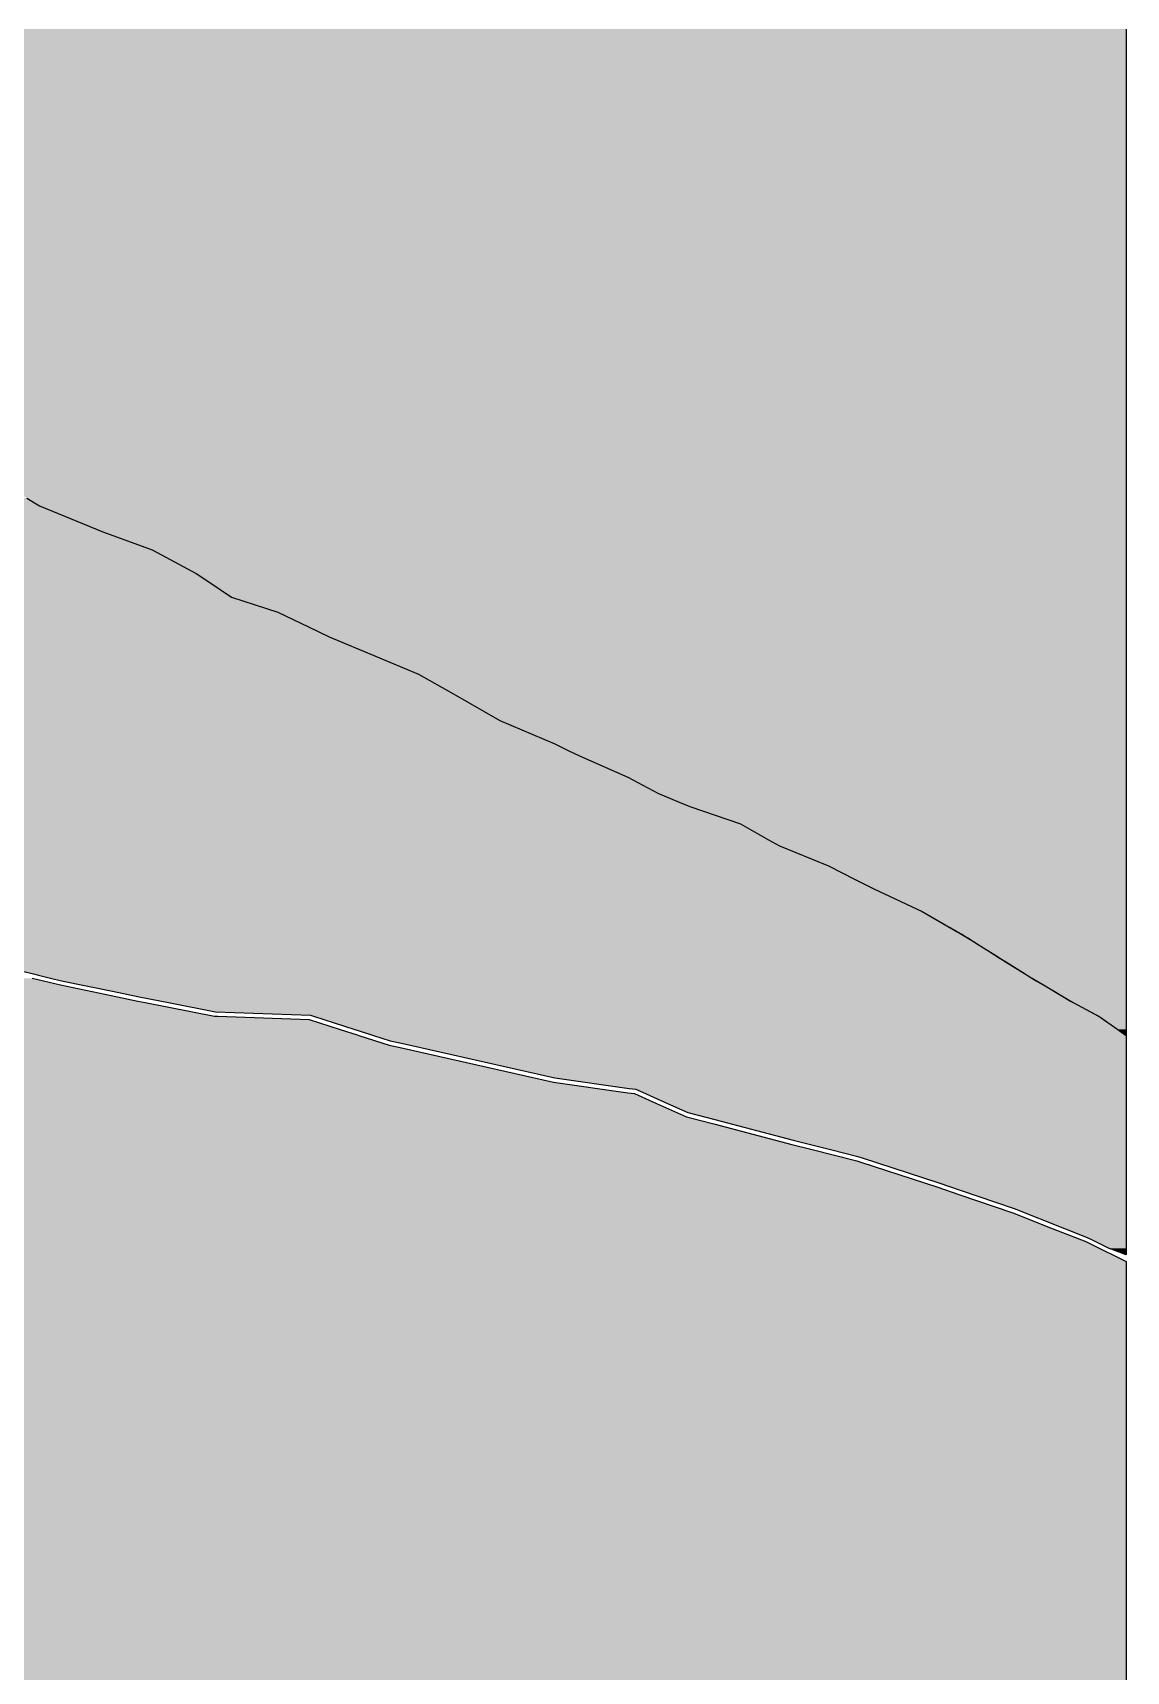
# Model space of a CAD drawing. Extents: x 0 to 428, y 0 to 297.
# Drawn here: x 306.107 to 308.232, y 24.816 to 28.002 of the extents above; entities that cross this region are included whole.
import ezdxf

# ---------------------------------------------------------------- set-up
doc = ezdxf.new("R2010")
doc.units = 0
doc.linetypes.add('CONTIN', pattern=[0])
doc.layers.get('0').update_dxf_attribs({"linetype": 'CONTIN'})
doc.layers.add('2', color=7, linetype='CONTIN')

# ---------------------------------------------------------------- blocks, each defined once
blk = doc.blocks.new('LOGO')
at = {"color": 156, "linetype": 'CONTINUOUS'}
for p, q in [((-111.768, 28.009), (-111.768, 27.9946)), ((-111.768, 27.9946), (-111.768, 27.9613)), ((-111.768, 27.9613), (-111.768, 27.9527)), ((-111.768, 27.9527), (-111.768, 27.9446)), ((-111.768, 27.9446), (-111.768, 27.9298)), ((-111.768, 27.9298), (-111.768, 27.9133)), ((-111.768, 27.9133), (-111.768, 27.88)), ((-111.768, 27.88), (-111.768, 27.8508)), ((-111.768, 27.8508), (-111.768, 27.8485)), ((-111.768, 27.8485), (-111.768, 27.8299)), ((-111.768, 27.8299), (-111.768, 27.7928)), ((-111.768, 27.7928), (-111.768, 27.7522)), ((-111.768, 27.7522), (-111.768, 27.7126)), ((-111.768, 27.7126), (-111.768, 27.6879)), ((-111.768, 27.6879), (-111.768, 27.6709)), ((-111.768, 27.6709), (-111.768, 27.6212)), ((-111.768, 27.6212), (-111.768, 27.6083)), ((-111.768, 27.6083), (-111.768, 27.5854)), ((-111.768, 27.5854), (-111.768, 27.5583)), ((-111.768, 27.5583), (-111.768, 27.5545)), ((-111.768, 27.5545), (-111.768, 27.5166)), ((-111.768, 27.5166), (-111.768, 27.4978)), ((-111.768, 27.4978), (-111.768, 27.4728)), ((-111.768, 27.4728), (-111.768, 27.4436)), ((-111.768, 27.4436), (-111.768, 27.4061)), ((-111.768, 27.4061), (-111.768, 27.3909)), ((-111.768, 27.3909), (-111.768, 27.3711)), ((-111.768, 27.3711), (-111.768, 27.3325)), ((-111.768, 27.3325), (-111.768, 27.3206)), ((-111.768, 27.3206), (-111.768, 27.2986)), ((-111.768, 27.2986), (-111.768, 27.2491)), ((-111.768, 27.2491), (-111.768, 27.2444)), ((-111.768, 27.2444), (-111.768, 27.2006)), ((-111.768, 27.2006), (-111.768, 27.1636)), ((-111.768, 27.1636), (-111.768, 27.1485)), ((-111.768, 27.1485), (-111.768, 27.0969)), ((-113.905, 27.0969), (-113.8804, 27.0818)), ((-113.8804, 27.0818), (-113.7573, 27.0317)), ((-111.768, 27.0969), (-111.768, 27.0818)), ((-111.768, 27.0818), (-111.768, 27.0317)), ((-113.7573, 27.0317), (-113.6613, 26.9963)), ((-111.768, 27.0317), (-111.768, 26.9963)), ((-113.6613, 26.9963), (-113.6429, 26.9864)), ((-113.6429, 26.9864), (-113.5758, 26.9504)), ((-111.768, 26.9963), (-111.768, 26.9864)), ((-111.768, 26.9864), (-111.768, 26.9504)), ((-113.5758, 26.9504), (-113.5515, 26.9343)), ((-113.5515, 26.9343), (-113.5069, 26.9045)), ((-111.768, 26.9504), (-111.768, 26.9343)), ((-111.768, 26.9343), (-111.768, 26.9045)), ((-113.5069, 26.9045), (-113.4172, 26.8753)), ((-111.768, 26.9045), (-111.768, 26.8753)), ((-113.4172, 26.8753), (-113.3574, 26.8467)), ((-111.768, 26.8753), (-111.768, 26.8467)), ((-113.3574, 26.8467), (-113.317, 26.8274)), ((-113.317, 26.8274), (-113.2273, 26.7899)), ((-111.768, 26.8467), (-111.768, 26.8274)), ((-111.768, 26.8274), (-111.768, 26.7899)), ((-113.2273, 26.7899), (-113.1439, 26.7544)), ((-111.768, 26.7899), (-111.768, 26.7544)), ((-113.1439, 26.7544), (-113.0771, 26.7169)), ((-111.768, 26.7544), (-111.768, 26.7169)), ((-113.0771, 26.7169), (-112.9853, 26.6648)), ((-111.768, 26.7169), (-111.768, 26.6648)), ((-112.9853, 26.6648), (-112.8789, 26.6189)), ((-111.768, 26.6648), (-111.768, 26.6189)), ((-112.8789, 26.6189), (-112.8514, 26.6058)), ((-112.8514, 26.6058), (-112.8309, 26.5959)), ((-111.768, 26.6189), (-111.768, 26.6058)), ((-111.768, 26.6058), (-111.768, 26.5959)), ((-112.8309, 26.5959), (-112.737, 26.5542)), ((-111.768, 26.5959), (-111.768, 26.5542)), ((-112.737, 26.5542), (-112.6786, 26.523)), ((-111.768, 26.5542), (-111.768, 26.523)), ((-112.6786, 26.523), (-112.6369, 26.5057)), ((-111.768, 26.523), (-111.768, 26.5057)), ((-112.6369, 26.5057), (-112.6164, 26.4972)), ((-112.6164, 26.4972), (-112.5176, 26.4635)), ((-111.768, 26.5057), (-111.768, 26.4972)), ((-111.768, 26.4972), (-111.768, 26.4635)), ((-112.5176, 26.4635), (-112.4635, 26.4327)), ((-111.768, 26.4635), (-111.768, 26.4327)), ((-112.4635, 26.4327), (-112.4421, 26.4205)), ((-112.4421, 26.4205), (-112.3468, 26.3822)), ((-111.768, 26.4327), (-111.768, 26.4205)), ((-111.768, 26.4205), (-111.768, 26.3822)), ((-112.3468, 26.3822), (-112.2948, 26.3556)), ((-111.768, 26.3822), (-111.768, 26.3556)), ((-112.2948, 26.3556), (-112.2585, 26.3369)), ((-111.768, 26.3556), (-111.768, 26.3369)), ((-112.2585, 26.3369), (-112.1644, 26.2928)), ((-111.768, 26.3369), (-111.768, 26.2928)), ((-112.1644, 26.2928), (-112.1041, 26.2582)), ((-111.768, 26.2928), (-111.768, 26.2582)), ((-112.1041, 26.2582), (-112.1034, 26.2578)), ((-112.1034, 26.2578), (-112.1031, 26.2576)), ((-112.1031, 26.2576), (-112.0995, 26.2555)), ((-112.0995, 26.2555), (-112.0963, 26.2537)), ((-112.0963, 26.2537), (-112.0956, 26.2533)), ((-112.0956, 26.2533), (-112.0877, 26.2488)), ((-111.768, 26.2582), (-111.768, 26.2578)), ((-111.768, 26.2578), (-111.768, 26.2576)), ((-111.768, 26.2576), (-111.768, 26.2555)), ((-111.768, 26.2555), (-111.768, 26.2537)), ((-111.768, 26.2537), (-111.768, 26.2533)), ((-111.768, 26.2533), (-111.768, 26.2488)), ((-112.0877, 26.2488), (-112.0845, 26.2469)), ((-112.0845, 26.2469), (-112.0795, 26.244)), ((-112.0795, 26.244), (-112.0627, 26.2334)), ((-112.0627, 26.2334), (-112.0405, 26.2195)), ((-111.768, 26.2488), (-111.768, 26.2469)), ((-111.768, 26.2469), (-111.768, 26.244)), ((-111.768, 26.244), (-111.768, 26.2334)), ((-111.768, 26.2334), (-111.768, 26.2195)), ((-112.0405, 26.2195), (-112.0233, 26.2087)), ((-112.0233, 26.2087), (-112.0126, 26.202)), ((-112.0126, 26.202), (-112.0012, 26.1948)), ((-112.0012, 26.1948), (-111.9875, 26.1862)), ((-111.768, 26.2195), (-111.768, 26.2087)), ((-111.768, 26.2087), (-111.768, 26.202)), ((-111.768, 26.202), (-111.768, 26.1948)), ((-111.768, 26.1948), (-111.768, 26.1862)), ((-113.8946, 26.1633), (-113.8398, 26.1502)), ((-111.9875, 26.1862), (-111.9608, 26.1694)), ((-111.9608, 26.1694), (-111.9513, 26.1637)), ((-111.9513, 26.1637), (-111.9506, 26.1633)), ((-111.9506, 26.1633), (-111.9287, 26.1502)), ((-111.768, 26.1862), (-111.768, 26.1694)), ((-111.768, 26.1694), (-111.768, 26.1637)), ((-111.768, 26.1637), (-111.768, 26.1633)), ((-111.768, 26.1633), (-111.768, 26.1502)), ((-113.8398, 26.1502), (-113.7409, 26.1296)), ((-113.7409, 26.1296), (-113.689, 26.1188)), ((-111.9287, 26.1502), (-111.8941, 26.1296)), ((-111.8941, 26.1296), (-111.876, 26.1188)), ((-111.768, 26.1502), (-111.768, 26.1296)), ((-111.768, 26.1296), (-111.768, 26.1188)), ((-113.689, 26.1188), (-113.6749, 26.116)), ((-113.6749, 26.116), (-113.5405, 26.0895)), ((-111.876, 26.1188), (-111.8713, 26.116)), ((-111.8713, 26.116), (-111.8218, 26.0895)), ((-111.768, 26.1188), (-111.768, 26.116)), ((-111.768, 26.116), (-111.768, 26.0895)), ((-113.5405, 26.0895), (-113.5334, 26.0893)), ((-113.5334, 26.0893), (-113.356, 26.0828)), ((-113.356, 26.0828), (-113.296, 26.0637)), ((-113.296, 26.0637), (-113.263, 26.0531)), ((-111.8218, 26.0895), (-111.8213, 26.0893)), ((-111.8213, 26.0893), (-111.812, 26.0828)), ((-111.812, 26.0828), (-111.7845, 26.0637)), ((-111.7845, 26.0637), (-111.7694, 26.0531)), ((-111.768, 26.0895), (-111.768, 26.0893)), ((-111.768, 26.0893), (-111.768, 26.0828)), ((-111.768, 26.0828), (-111.768, 26.0637)), ((-111.768, 26.0637), (-111.768, 26.0531)), ((-113.263, 26.0531), (-113.2599, 26.0522)), ((-113.2599, 26.0522), (-113.2008, 26.0333)), ((-113.2008, 26.0333), (-113.179, 26.0284)), ((-111.768, 26.0522), (-111.7694, 26.0531)), ((-111.768, 26.0531), (-111.768, 26.0522)), ((-113.179, 26.0284), (-112.8813, 25.9614)), ((-112.8813, 25.9614), (-112.7367, 25.9407)), ((-112.7367, 25.9407), (-112.7238, 25.9389)), ((-112.7238, 25.9389), (-112.6808, 25.9198)), ((-112.6808, 25.9198), (-112.6226, 25.8939)), ((-112.6226, 25.8939), (-112.5698, 25.88)), ((-112.5698, 25.88), (-112.4178, 25.84)), ((-112.4178, 25.84), (-112.3785, 25.8301)), ((-112.3785, 25.8301), (-112.2918, 25.8085)), ((-112.2918, 25.8085), (-112.2837, 25.8058)), ((-112.2837, 25.8058), (-112.1343, 25.7568)), ((-112.1343, 25.7568), (-112.0932, 25.7429)), ((-112.0932, 25.7429), (-111.9881, 25.7073)), ((-111.9881, 25.7073), (-111.9116, 25.677)), ((-111.9116, 25.677), (-111.8463, 25.6511)), ((-111.8463, 25.6511), (-111.8364, 25.6462)), ((-111.8364, 25.6462), (-111.768, 25.6123)), ((-111.768, 25.6123), (-111.768, 25.6103)), ((-111.768, 25.6103), (-111.768, 25.5518)), ((-111.768, 25.5518), (-111.768, 25.5236)), ((-111.768, 25.5236), (-111.768, 25.4663)), ((-111.768, 25.4663), (-111.768, 25.4336)), ((-111.768, 25.4336), (-111.768, 25.3764)), ((-111.768, 25.3764), (-111.768, 25.3502)), ((-111.768, 25.3502), (-111.768, 25.3112)), ((-111.768, 25.3112), (-111.768, 25.2802)), ((-111.768, 25.2802), (-111.768, 25.264)), ((-111.768, 25.264), (-111.768, 25.2102)), ((-111.768, 25.2102), (-111.768, 25.1545)), ((-111.768, 25.1545), (-111.768, 25.1035)), ((-111.768, 25.1035), (-111.768, 25.0668)), ((-111.768, 25.0668), (-111.768, 24.9802)), ((-111.768, 24.9802), (-111.768, 24.9521)), ((-111.768, 24.9521), (-111.768, 24.8902)), ((-111.768, 24.8902), (-111.768, 24.8689)), ((-111.768, 24.8689), (-111.768, 24.7542))]:
    blk.add_line(p, q, dxfattribs=at)
at = {"color": 9, "linetype": 'CONTINUOUS'}
for p, q in [((-113.905, 27.0969), (-113.8804, 27.0818)), ((-113.8804, 27.0818), (-113.7573, 27.0317)), ((-113.7573, 27.0317), (-113.6613, 26.9963)), ((-113.6613, 26.9963), (-113.6429, 26.9864)), ((-113.6429, 26.9864), (-113.5758, 26.9504)), ((-113.5758, 26.9504), (-113.5515, 26.9343)), ((-113.5515, 26.9343), (-113.5069, 26.9045)), ((-113.5069, 26.9045), (-113.4172, 26.8753)), ((-113.4172, 26.8753), (-113.3574, 26.8467)), ((-113.3574, 26.8467), (-113.317, 26.8274)), ((-113.317, 26.8274), (-113.2273, 26.7899)), ((-113.2273, 26.7899), (-113.1439, 26.7544)), ((-113.1439, 26.7544), (-113.0771, 26.7169)), ((-113.0771, 26.7169), (-112.9853, 26.6648)), ((-112.9853, 26.6648), (-112.8789, 26.6189)), ((-112.8789, 26.6189), (-112.8514, 26.6058)), ((-112.8514, 26.6058), (-112.8309, 26.5959)), ((-112.8309, 26.5959), (-112.737, 26.5542)), ((-112.737, 26.5542), (-112.6786, 26.523)), ((-112.6786, 26.523), (-112.6369, 26.5057)), ((-112.6369, 26.5057), (-112.6164, 26.4972)), ((-112.6164, 26.4972), (-112.5176, 26.4635)), ((-112.5176, 26.4635), (-112.4635, 26.4327)), ((-112.4635, 26.4327), (-112.4421, 26.4205)), ((-112.4421, 26.4205), (-112.3468, 26.3822)), ((-112.3468, 26.3822), (-112.2948, 26.3556)), ((-112.2948, 26.3556), (-112.2585, 26.3369)), ((-112.2585, 26.3369), (-112.1644, 26.2928)), ((-112.1644, 26.2928), (-112.1187, 26.2666)), ((-112.1187, 26.2666), (-112.118, 26.2661)), ((-112.118, 26.2661), (-112.1141, 26.2639)), ((-112.1141, 26.2639), (-112.1109, 26.2621)), ((-112.1109, 26.2621), (-112.1102, 26.2617)), ((-112.1102, 26.2617), (-112.1031, 26.2576)), ((-112.1031, 26.2576), (-112.1023, 26.2572)), ((-112.1023, 26.2572), (-112.0991, 26.2553)), ((-112.0991, 26.2553), (-112.0795, 26.244)), ((-112.0795, 26.244), (-112.076, 26.2418)), ((-112.076, 26.2418), (-112.0539, 26.2279)), ((-112.0539, 26.2279), (-112.0367, 26.2171)), ((-113.9882, 26.1946), (-113.8922, 26.1717)), ((-112.0367, 26.2171), (-112.0259, 26.2103)), ((-112.0259, 26.2103), (-112.0146, 26.2032)), ((-112.0146, 26.2032), (-112.0009, 26.1946)), ((-112.0009, 26.1946), (-111.9645, 26.1717)), ((-113.8922, 26.1717), (-113.8825, 26.1694)), ((-113.8825, 26.1694), (-113.8588, 26.1637)), ((-113.8588, 26.1637), (-113.8374, 26.1586)), ((-113.8374, 26.1586), (-113.7385, 26.138)), ((-111.9645, 26.1717), (-111.9608, 26.1694)), ((-111.9608, 26.1694), (-111.9513, 26.1637)), ((-111.9513, 26.1637), (-111.9428, 26.1586)), ((-111.9428, 26.1586), (-111.9082, 26.138)), ((-113.7385, 26.138), (-113.6867, 26.1272)), ((-113.6867, 26.1272), (-113.6299, 26.116)), ((-111.9082, 26.138), (-111.89, 26.1272)), ((-111.89, 26.1272), (-111.8713, 26.116)), ((-113.6299, 26.116), (-113.5382, 26.0979)), ((-113.5382, 26.0979), (-113.3537, 26.0912)), ((-111.8713, 26.116), (-111.8375, 26.0979)), ((-111.8375, 26.0979), (-111.8249, 26.0912)), ((-113.3537, 26.0912), (-113.3477, 26.0893)), ((-113.3477, 26.0893), (-113.2673, 26.0637)), ((-113.2673, 26.0637), (-113.2606, 26.0615)), ((-111.8249, 26.0912), (-111.8213, 26.0893)), ((-111.8213, 26.0893), (-111.7845, 26.0637)), ((-111.7845, 26.0637), (-111.7815, 26.0615)), ((-113.2606, 26.0615), (-113.2312, 26.0522)), ((-113.2312, 26.0522), (-113.1984, 26.0417)), ((-113.1984, 26.0417), (-113.1766, 26.0368)), ((-113.1766, 26.0368), (-112.8789, 25.9698)), ((-111.7815, 26.0615), (-111.768, 26.0522)), ((-111.768, 26.0522), (-111.768, 26.0417)), ((-111.768, 26.0417), (-111.768, 26.0368)), ((-111.768, 26.0368), (-111.768, 25.9698)), ((-112.8789, 25.9698), (-112.7343, 25.9491)), ((-111.768, 25.9698), (-111.768, 25.9491)), ((-112.7343, 25.9491), (-112.7214, 25.9473)), ((-112.7214, 25.9473), (-112.6595, 25.9198)), ((-111.768, 25.9491), (-111.768, 25.9473)), ((-111.768, 25.9473), (-111.768, 25.9198)), ((-112.6595, 25.9198), (-112.6202, 25.9023)), ((-111.768, 25.9198), (-111.768, 25.9023)), ((-112.6202, 25.9023), (-112.5674, 25.8884)), ((-112.5674, 25.8884), (-112.4154, 25.8484)), ((-111.768, 25.9023), (-111.768, 25.8884)), ((-111.768, 25.8884), (-111.768, 25.8484)), ((-112.4154, 25.8484), (-112.3425, 25.8301)), ((-111.768, 25.8484), (-111.768, 25.8301)), ((-112.3425, 25.8301), (-112.2894, 25.8169)), ((-112.2894, 25.8169), (-112.2813, 25.8142)), ((-112.2813, 25.8142), (-112.1319, 25.7652)), ((-111.768, 25.8301), (-111.768, 25.8169)), ((-111.768, 25.8169), (-111.768, 25.8142)), ((-111.768, 25.8142), (-111.768, 25.7652)), ((-112.1319, 25.7652), (-112.0908, 25.7513)), ((-112.0908, 25.7513), (-111.9857, 25.7157)), ((-111.768, 25.7652), (-111.768, 25.7513)), ((-111.768, 25.7513), (-111.768, 25.7157)), ((-111.9857, 25.7157), (-111.888, 25.677)), ((-111.768, 25.7157), (-111.768, 25.677)), ((-111.888, 25.677), (-111.8439, 25.6595)), ((-111.8439, 25.6595), (-111.834, 25.6546)), ((-111.834, 25.6546), (-111.8007, 25.6381)), ((-111.768, 25.677), (-111.768, 25.6595)), ((-111.768, 25.6595), (-111.768, 25.6546)), ((-111.768, 25.6546), (-111.768, 25.6381)), ((-111.768, 25.6255), (-111.8007, 25.6381)), ((-111.768, 25.6381), (-111.768, 25.6255))]:
    blk.add_line(p, q, dxfattribs=at)
at = {"color": 156, "linetype": 'CONTINUOUS'}
for points in [[(-116.1081, 28.009), (-116.0708, 27.9946), (-111.768, 27.9946)], [(-116.0708, 27.9946), (-115.9999, 27.9613), (-111.768, 27.9613)], [(-115.9999, 27.9613), (-115.9602, 27.9527), (-111.768, 27.9527)], [(-115.9602, 27.9527), (-115.9227, 27.9446), (-111.768, 27.9446)], [(-115.9227, 27.9446), (-115.8782, 27.9298), (-111.768, 27.9298)], [(-115.8782, 27.9298), (-115.8288, 27.9133), (-111.768, 27.9133)], [(-115.8288, 27.9133), (-115.7662, 27.88), (-111.768, 27.88)], [(-115.7662, 27.88), (-115.6973, 27.8508), (-111.768, 27.8508)], [(-115.6973, 27.8508), (-115.6904, 27.8485), (-111.768, 27.8485)], [(-115.6904, 27.8485), (-115.6347, 27.8299), (-111.768, 27.8299)], [(-115.6347, 27.8299), (-115.5359, 27.7928), (-111.768, 27.7928)], [(-115.5359, 27.7928), (-115.4275, 27.7522), (-111.768, 27.7522)], [(-115.4275, 27.7522), (-115.3086, 27.7126), (-111.768, 27.7126)], [(-115.3086, 27.7126), (-115.2383, 27.6879), (-111.768, 27.6879)], [(-115.2383, 27.6879), (-115.1897, 27.6709), (-111.768, 27.6709)], [(-115.1897, 27.6709), (-115.082, 27.6212), (-111.768, 27.6212)], [(-115.082, 27.6212), (-115.0541, 27.6083), (-111.768, 27.6083)], [(-115.0541, 27.6083), (-115.0165, 27.5854), (-111.768, 27.5854)], [(-115.0165, 27.5854), (-114.9372, 27.5583), (-111.768, 27.5583)], [(-114.9372, 27.5583), (-114.9257, 27.5545), (-111.768, 27.5545)], [(-114.9257, 27.5545), (-114.8099, 27.5166), (-111.768, 27.5166)], [(-114.8099, 27.5166), (-114.7494, 27.4978), (-111.768, 27.4978)], [(-114.7494, 27.4978), (-114.6722, 27.4728), (-111.768, 27.4728)], [(-114.6722, 27.4728), (-114.5909, 27.4436), (-111.768, 27.4436)], [(-114.5909, 27.4436), (-114.5262, 27.4061), (-111.768, 27.4061)], [(-114.5262, 27.4061), (-114.4907, 27.3909), (-111.768, 27.3909)], [(-114.4907, 27.3909), (-114.4445, 27.3711), (-111.768, 27.3711)], [(-114.4445, 27.3711), (-114.3762, 27.3325), (-111.768, 27.3325)], [(-114.3762, 27.3325), (-114.3551, 27.3206), (-111.768, 27.3206)], [(-114.3551, 27.3206), (-114.3018, 27.2986), (-111.768, 27.2986)], [(-114.3018, 27.2986), (-114.1933, 27.2491), (-111.768, 27.2491)], [(-114.1933, 27.2491), (-114.1829, 27.2444), (-111.768, 27.2444)], [(-114.1829, 27.2444), (-114.1078, 27.2006), (-111.768, 27.2006)], [(-114.1078, 27.2006), (-114.0234, 27.1636), (-111.768, 27.1636)], [(-114.0234, 27.1636), (-113.9889, 27.1485), (-111.768, 27.1485)], [(-113.9889, 27.1485), (-113.905, 27.0969), (-111.768, 27.0969)], [(-113.905, 27.0969), (-113.8804, 27.0818), (-111.768, 27.0818)], [(-113.8804, 27.0818), (-113.7573, 27.0317), (-111.768, 27.0317)], [(-113.7573, 27.0317), (-113.6613, 26.9963), (-111.768, 26.9963)], [(-113.6613, 26.9963), (-113.6429, 26.9864), (-111.768, 26.9864)], [(-113.6429, 26.9864), (-113.5758, 26.9504), (-111.768, 26.9504)], [(-113.5758, 26.9504), (-113.5515, 26.9343), (-111.768, 26.9343)], [(-113.5515, 26.9343), (-113.5069, 26.9045), (-111.768, 26.9045)], [(-113.5069, 26.9045), (-113.4172, 26.8753), (-111.768, 26.8753)], [(-113.4172, 26.8753), (-113.3574, 26.8467), (-111.768, 26.8467)], [(-113.3574, 26.8467), (-113.317, 26.8274), (-111.768, 26.8274)], [(-113.317, 26.8274), (-113.2273, 26.7899), (-111.768, 26.7899)], [(-113.2273, 26.7899), (-113.1439, 26.7544), (-111.768, 26.7544)], [(-113.1439, 26.7544), (-113.0771, 26.7169), (-111.768, 26.7169)], [(-113.0771, 26.7169), (-112.9853, 26.6648), (-111.768, 26.6648)], [(-112.9853, 26.6648), (-112.8789, 26.6189), (-111.768, 26.6189)], [(-112.8789, 26.6189), (-112.8514, 26.6058), (-111.768, 26.6058)], [(-112.8514, 26.6058), (-112.8309, 26.5959), (-111.768, 26.5959)], [(-112.8309, 26.5959), (-112.737, 26.5542), (-111.768, 26.5542)], [(-112.737, 26.5542), (-112.6786, 26.523), (-111.768, 26.523)], [(-112.6786, 26.523), (-112.6369, 26.5057), (-111.768, 26.5057)], [(-112.6369, 26.5057), (-112.6164, 26.4972), (-111.768, 26.4972)], [(-112.6164, 26.4972), (-112.5176, 26.4635), (-111.768, 26.4635)], [(-112.5176, 26.4635), (-112.4635, 26.4327), (-111.768, 26.4327)], [(-112.4635, 26.4327), (-112.4421, 26.4205), (-111.768, 26.4205)], [(-112.4421, 26.4205), (-112.3468, 26.3822), (-111.768, 26.3822)], [(-112.3468, 26.3822), (-112.2948, 26.3556), (-111.768, 26.3556)], [(-112.2948, 26.3556), (-112.2585, 26.3369), (-111.768, 26.3369)], [(-112.2585, 26.3369), (-112.1644, 26.2928), (-111.768, 26.2928)], [(-112.1644, 26.2928), (-112.1041, 26.2582), (-111.768, 26.2582)], [(-112.1041, 26.2582), (-112.1034, 26.2578), (-111.768, 26.2578)], [(-112.1034, 26.2578), (-112.1031, 26.2576), (-111.768, 26.2576)], [(-112.1031, 26.2576), (-112.0995, 26.2555), (-111.768, 26.2555)], [(-112.0995, 26.2555), (-112.0963, 26.2537), (-111.768, 26.2537)], [(-112.0963, 26.2537), (-112.0956, 26.2533), (-111.768, 26.2533)], [(-112.0956, 26.2533), (-112.0877, 26.2488), (-111.768, 26.2488)], [(-112.0877, 26.2488), (-112.0845, 26.2469), (-111.768, 26.2469)], [(-112.0845, 26.2469), (-112.0795, 26.244), (-111.768, 26.244)], [(-112.0795, 26.244), (-112.0627, 26.2334), (-111.768, 26.2334)], [(-112.0627, 26.2334), (-112.0405, 26.2195), (-111.768, 26.2195)], [(-112.0405, 26.2195), (-112.0233, 26.2087), (-111.768, 26.2087)], [(-112.0233, 26.2087), (-112.0126, 26.202), (-111.768, 26.202)], [(-112.0126, 26.202), (-112.0012, 26.1948), (-111.768, 26.1948)], [(-112.0012, 26.1948), (-111.9875, 26.1862), (-111.768, 26.1862)], [(-116.0128, 26.1633), (-116.0739, 26.1502), (-113.8398, 26.1502)], [(-111.9875, 26.1862), (-111.9608, 26.1694), (-111.768, 26.1694)], [(-111.9608, 26.1694), (-111.9513, 26.1637), (-111.768, 26.1637)], [(-111.9513, 26.1637), (-111.9506, 26.1633), (-111.768, 26.1633)], [(-111.9506, 26.1633), (-111.9287, 26.1502), (-111.768, 26.1502)], [(-116.1703, 26.1296), (-116.1914, 26.1188), (-113.689, 26.1188)], [(-116.0739, 26.1502), (-116.1703, 26.1296), (-113.7409, 26.1296)], [(-111.9287, 26.1502), (-111.8941, 26.1296), (-111.768, 26.1296)], [(-111.8941, 26.1296), (-111.876, 26.1188), (-111.768, 26.1188)], [(-116.1968, 26.116), (-116.2482, 26.0895), (-113.5405, 26.0895)], [(-116.1914, 26.1188), (-116.1968, 26.116), (-113.6749, 26.116)], [(-111.876, 26.1188), (-111.8713, 26.116), (-111.768, 26.116)], [(-111.8713, 26.116), (-111.8218, 26.0895), (-111.768, 26.0895)], [(-116.2984, 26.0637), (-116.3188, 26.0531), (-113.263, 26.0531)], [(-116.2613, 26.0828), (-116.2984, 26.0637), (-113.296, 26.0637)], [(-116.2487, 26.0893), (-116.2613, 26.0828), (-113.356, 26.0828)], [(-116.2482, 26.0895), (-116.2487, 26.0893), (-113.5334, 26.0893)], [(-111.8218, 26.0895), (-111.8213, 26.0893), (-111.768, 26.0893)], [(-111.8213, 26.0893), (-111.812, 26.0828), (-111.768, 26.0828)], [(-111.812, 26.0828), (-111.7845, 26.0637), (-111.768, 26.0637)], [(-111.7845, 26.0637), (-111.7694, 26.0531), (-111.768, 26.0531)], [(-116.4613, 26.0333), (-116.4966, 26.0284), (-113.179, 26.0284)], [(-116.326, 26.0522), (-116.4613, 26.0333), (-113.2008, 26.0333)], [(-116.3188, 26.0531), (-116.326, 26.0522), (-113.2599, 26.0522)], [(-116.4966, 26.0284), (-116.617, 25.9614), (-112.8813, 25.9614)], [(-116.6586, 25.9389), (-116.7053, 25.9198), (-112.6808, 25.9198)], [(-116.6541, 25.9407), (-116.6586, 25.9389), (-112.7238, 25.9389)], [(-116.617, 25.9614), (-116.6541, 25.9407), (-112.7367, 25.9407)], [(-116.7053, 25.9198), (-116.7686, 25.8939), (-112.6226, 25.8939)], [(-116.8026, 25.88), (-116.8828, 25.84), (-112.4178, 25.84)], [(-116.7686, 25.8939), (-116.8026, 25.88), (-112.5698, 25.88)], [(-116.8828, 25.84), (-116.9024, 25.8301), (-112.3785, 25.8301)], [(-116.9458, 25.8085), (-116.9511, 25.8058), (-112.2837, 25.8058)], [(-116.9024, 25.8301), (-116.9458, 25.8085), (-112.2918, 25.8085)], [(-116.9511, 25.8058), (-117.023, 25.7568), (-112.1343, 25.7568)], [(-117.023, 25.7568), (-117.0433, 25.7429), (-112.0932, 25.7429)], [(-117.0433, 25.7429), (-117.0971, 25.7073), (-111.9881, 25.7073)], [(-117.0971, 25.7073), (-117.143, 25.677), (-111.9116, 25.677)], [(-117.1822, 25.6511), (-117.1896, 25.6462), (-111.8364, 25.6462)], [(-117.143, 25.677), (-117.1822, 25.6511), (-111.8463, 25.6511)], [(-117.1896, 25.6462), (-117.2445, 25.6123), (-111.768, 25.6123)], [(-117.2477, 25.6103), (-117.3426, 25.5518), (-111.768, 25.5518)], [(-117.2445, 25.6123), (-117.2477, 25.6103), (-111.768, 25.6103)], [(-117.3648, 25.5236), (-117.4101, 25.4663), (-111.768, 25.4663)], [(-117.3426, 25.5518), (-117.3648, 25.5236), (-111.768, 25.5236)], [(-117.4101, 25.4663), (-117.4363, 25.4336), (-111.768, 25.4336)], [(-117.4363, 25.4336), (-117.4821, 25.3764), (-111.768, 25.3764)], [(-117.4821, 25.3764), (-117.5127, 25.3502), (-111.768, 25.3502)], [(-117.5127, 25.3502), (-117.5586, 25.3112), (-111.768, 25.3112)], [(-117.5586, 25.3112), (-117.5925, 25.2802), (-111.768, 25.2802)], [(-117.5925, 25.2802), (-117.6103, 25.264), (-111.768, 25.264)], [(-117.6103, 25.264), (-117.6626, 25.2102), (-111.768, 25.2102)], [(-117.6626, 25.2102), (-117.7169, 25.1545), (-111.768, 25.1545)], [(-117.7169, 25.1545), (-117.7796, 25.1035), (-111.768, 25.1035)], [(-117.7796, 25.1035), (-117.8249, 25.0668), (-111.768, 25.0668)], [(-117.8249, 25.0668), (-117.8912, 24.9802), (-111.768, 24.9802)], [(-117.8912, 24.9802), (-117.9127, 24.9521), (-111.768, 24.9521)], [(-117.9127, 24.9521), (-117.9545, 24.8902), (-111.768, 24.8902)], [(-117.9545, 24.8902), (-117.9689, 24.8689), (-111.768, 24.8689)], [(-117.9689, 24.8689), (-118.0499, 24.7542), (-111.768, 24.7542)]]:
    blk.add_solid(points, dxfattribs=at)
at = {"color": 156, "linetype": 'CONTINUOUS', "extrusion": (0, 0, -1)}
for points in [[(116.1081, 28.009), (111.768, 28.009), (111.768, 27.9946)], [(116.0708, 27.9946), (111.768, 27.9946), (111.768, 27.9613)], [(115.9999, 27.9613), (111.768, 27.9613), (111.768, 27.9527)], [(115.9602, 27.9527), (111.768, 27.9527), (111.768, 27.9446)], [(115.9227, 27.9446), (111.768, 27.9446), (111.768, 27.9298)], [(115.8782, 27.9298), (111.768, 27.9298), (111.768, 27.9133)], [(115.8288, 27.9133), (111.768, 27.9133), (111.768, 27.88)], [(115.7662, 27.88), (111.768, 27.88), (111.768, 27.8508)], [(115.6973, 27.8508), (111.768, 27.8508), (111.768, 27.8485)], [(115.6904, 27.8485), (111.768, 27.8485), (111.768, 27.8299)], [(115.6347, 27.8299), (111.768, 27.8299), (111.768, 27.7928)], [(115.5359, 27.7928), (111.768, 27.7928), (111.768, 27.7522)], [(115.4275, 27.7522), (111.768, 27.7522), (111.768, 27.7126)], [(115.3086, 27.7126), (111.768, 27.7126), (111.768, 27.6879)], [(115.2383, 27.6879), (111.768, 27.6879), (111.768, 27.6709)], [(115.1897, 27.6709), (111.768, 27.6709), (111.768, 27.6212)], [(115.082, 27.6212), (111.768, 27.6212), (111.768, 27.6083)], [(115.0541, 27.6083), (111.768, 27.6083), (111.768, 27.5854)], [(115.0165, 27.5854), (111.768, 27.5854), (111.768, 27.5583)], [(114.9372, 27.5583), (111.768, 27.5583), (111.768, 27.5545)], [(114.9257, 27.5545), (111.768, 27.5545), (111.768, 27.5166)], [(114.8099, 27.5166), (111.768, 27.5166), (111.768, 27.4978)], [(114.7494, 27.4978), (111.768, 27.4978), (111.768, 27.4728)], [(114.6722, 27.4728), (111.768, 27.4728), (111.768, 27.4436)], [(114.5909, 27.4436), (111.768, 27.4436), (111.768, 27.4061)], [(114.5262, 27.4061), (111.768, 27.4061), (111.768, 27.3909)], [(114.4907, 27.3909), (111.768, 27.3909), (111.768, 27.3711)], [(114.4445, 27.3711), (111.768, 27.3711), (111.768, 27.3325)], [(114.3762, 27.3325), (111.768, 27.3325), (111.768, 27.3206)], [(114.3551, 27.3206), (111.768, 27.3206), (111.768, 27.2986)], [(114.3018, 27.2986), (111.768, 27.2986), (111.768, 27.2491)], [(114.1933, 27.2491), (111.768, 27.2491), (111.768, 27.2444)], [(114.1829, 27.2444), (111.768, 27.2444), (111.768, 27.2006)], [(114.1078, 27.2006), (111.768, 27.2006), (111.768, 27.1636)], [(114.0234, 27.1636), (111.768, 27.1636), (111.768, 27.1485)], [(113.9889, 27.1485), (111.768, 27.1485), (111.768, 27.0969)], [(113.905, 27.0969), (111.768, 27.0969), (111.768, 27.0818)], [(113.8804, 27.0818), (111.768, 27.0818), (111.768, 27.0317)], [(113.7573, 27.0317), (111.768, 27.0317), (111.768, 26.9963)], [(113.6613, 26.9963), (111.768, 26.9963), (111.768, 26.9864)], [(113.6429, 26.9864), (111.768, 26.9864), (111.768, 26.9504)], [(113.5758, 26.9504), (111.768, 26.9504), (111.768, 26.9343)], [(113.5515, 26.9343), (111.768, 26.9343), (111.768, 26.9045)], [(113.5069, 26.9045), (111.768, 26.9045), (111.768, 26.8753)], [(113.4172, 26.8753), (111.768, 26.8753), (111.768, 26.8467)], [(113.3574, 26.8467), (111.768, 26.8467), (111.768, 26.8274)], [(113.317, 26.8274), (111.768, 26.8274), (111.768, 26.7899)], [(113.2273, 26.7899), (111.768, 26.7899), (111.768, 26.7544)], [(113.1439, 26.7544), (111.768, 26.7544), (111.768, 26.7169)], [(113.0771, 26.7169), (111.768, 26.7169), (111.768, 26.6648)], [(112.9853, 26.6648), (111.768, 26.6648), (111.768, 26.6189)], [(112.8789, 26.6189), (111.768, 26.6189), (111.768, 26.6058)], [(112.8514, 26.6058), (111.768, 26.6058), (111.768, 26.5959)], [(112.8309, 26.5959), (111.768, 26.5959), (111.768, 26.5542)], [(112.737, 26.5542), (111.768, 26.5542), (111.768, 26.523)], [(112.6786, 26.523), (111.768, 26.523), (111.768, 26.5057)], [(112.6369, 26.5057), (111.768, 26.5057), (111.768, 26.4972)], [(112.6164, 26.4972), (111.768, 26.4972), (111.768, 26.4635)], [(112.5176, 26.4635), (111.768, 26.4635), (111.768, 26.4327)], [(112.4635, 26.4327), (111.768, 26.4327), (111.768, 26.4205)], [(112.4421, 26.4205), (111.768, 26.4205), (111.768, 26.3822)], [(112.3468, 26.3822), (111.768, 26.3822), (111.768, 26.3556)], [(112.2948, 26.3556), (111.768, 26.3556), (111.768, 26.3369)], [(112.2585, 26.3369), (111.768, 26.3369), (111.768, 26.2928)], [(112.1644, 26.2928), (111.768, 26.2928), (111.768, 26.2582)], [(112.1041, 26.2582), (111.768, 26.2582), (111.768, 26.2578)], [(112.1034, 26.2578), (111.768, 26.2578), (111.768, 26.2576)], [(112.1031, 26.2576), (111.768, 26.2576), (111.768, 26.2555)], [(112.0995, 26.2555), (111.768, 26.2555), (111.768, 26.2537)], [(112.0963, 26.2537), (111.768, 26.2537), (111.768, 26.2533)], [(112.0956, 26.2533), (111.768, 26.2533), (111.768, 26.2488)], [(112.0877, 26.2488), (111.768, 26.2488), (111.768, 26.2469)], [(112.0845, 26.2469), (111.768, 26.2469), (111.768, 26.244)], [(112.0795, 26.244), (111.768, 26.244), (111.768, 26.2334)], [(112.0627, 26.2334), (111.768, 26.2334), (111.768, 26.2195)], [(112.0405, 26.2195), (111.768, 26.2195), (111.768, 26.2087)], [(112.0233, 26.2087), (111.768, 26.2087), (111.768, 26.202)], [(112.0126, 26.202), (111.768, 26.202), (111.768, 26.1948)], [(112.0012, 26.1948), (111.768, 26.1948), (111.768, 26.1862)], [(116.0128, 26.1633), (113.8946, 26.1633), (113.8398, 26.1502)], [(111.9875, 26.1862), (111.768, 26.1862), (111.768, 26.1694)], [(111.9608, 26.1694), (111.768, 26.1694), (111.768, 26.1637)], [(111.9513, 26.1637), (111.768, 26.1637), (111.768, 26.1633)], [(111.9506, 26.1633), (111.768, 26.1633), (111.768, 26.1502)], [(116.1703, 26.1296), (113.7409, 26.1296), (113.689, 26.1188)], [(116.0739, 26.1502), (113.8398, 26.1502), (113.7409, 26.1296)], [(111.9287, 26.1502), (111.768, 26.1502), (111.768, 26.1296)], [(111.8941, 26.1296), (111.768, 26.1296), (111.768, 26.1188)], [(116.1968, 26.116), (113.6749, 26.116), (113.5405, 26.0895)], [(116.1914, 26.1188), (113.689, 26.1188), (113.6749, 26.116)], [(111.876, 26.1188), (111.768, 26.1188), (111.768, 26.116)], [(111.8713, 26.116), (111.768, 26.116), (111.768, 26.0895)], [(116.2984, 26.0637), (113.296, 26.0637), (113.263, 26.0531)], [(116.2613, 26.0828), (113.356, 26.0828), (113.296, 26.0637)], [(116.2487, 26.0893), (113.5334, 26.0893), (113.356, 26.0828)], [(116.2482, 26.0895), (113.5405, 26.0895), (113.5334, 26.0893)], [(111.8218, 26.0895), (111.768, 26.0895), (111.768, 26.0893)], [(111.8213, 26.0893), (111.768, 26.0893), (111.768, 26.0828)], [(111.812, 26.0828), (111.768, 26.0828), (111.768, 26.0637)], [(111.7845, 26.0637), (111.768, 26.0637), (111.768, 26.0531)], [(116.4613, 26.0333), (113.2008, 26.0333), (113.179, 26.0284)], [(116.326, 26.0522), (113.2599, 26.0522), (113.2008, 26.0333)], [(116.3188, 26.0531), (113.263, 26.0531), (113.2599, 26.0522)], [(111.7694, 26.0531), (111.768, 26.0531), (111.768, 26.0522)], [(116.4966, 26.0284), (113.179, 26.0284), (112.8813, 25.9614)], [(116.6586, 25.9389), (112.7238, 25.9389), (112.6808, 25.9198)], [(116.6541, 25.9407), (112.7367, 25.9407), (112.7238, 25.9389)], [(116.617, 25.9614), (112.8813, 25.9614), (112.7367, 25.9407)], [(116.7053, 25.9198), (112.6808, 25.9198), (112.6226, 25.8939)], [(116.8026, 25.88), (112.5698, 25.88), (112.4178, 25.84)], [(116.7686, 25.8939), (112.6226, 25.8939), (112.5698, 25.88)], [(116.8828, 25.84), (112.4178, 25.84), (112.3785, 25.8301)], [(116.9458, 25.8085), (112.2918, 25.8085), (112.2837, 25.8058)], [(116.9024, 25.8301), (112.3785, 25.8301), (112.2918, 25.8085)], [(116.9511, 25.8058), (112.2837, 25.8058), (112.1343, 25.7568)], [(117.023, 25.7568), (112.1343, 25.7568), (112.0932, 25.7429)], [(117.0433, 25.7429), (112.0932, 25.7429), (111.9881, 25.7073)], [(117.0971, 25.7073), (111.9881, 25.7073), (111.9116, 25.677)], [(117.1822, 25.6511), (111.8463, 25.6511), (111.8364, 25.6462)], [(117.143, 25.677), (111.9116, 25.677), (111.8463, 25.6511)], [(117.1896, 25.6462), (111.8364, 25.6462), (111.768, 25.6123)], [(117.2477, 25.6103), (111.768, 25.6103), (111.768, 25.5518)], [(117.2445, 25.6123), (111.768, 25.6123), (111.768, 25.6103)], [(117.3648, 25.5236), (111.768, 25.5236), (111.768, 25.4663)], [(117.3426, 25.5518), (111.768, 25.5518), (111.768, 25.5236)], [(117.4101, 25.4663), (111.768, 25.4663), (111.768, 25.4336)], [(117.4363, 25.4336), (111.768, 25.4336), (111.768, 25.3764)], [(117.4821, 25.3764), (111.768, 25.3764), (111.768, 25.3502)], [(117.5127, 25.3502), (111.768, 25.3502), (111.768, 25.3112)], [(117.5586, 25.3112), (111.768, 25.3112), (111.768, 25.2802)], [(117.5925, 25.2802), (111.768, 25.2802), (111.768, 25.264)], [(117.6103, 25.264), (111.768, 25.264), (111.768, 25.2102)], [(117.6626, 25.2102), (111.768, 25.2102), (111.768, 25.1545)], [(117.7169, 25.1545), (111.768, 25.1545), (111.768, 25.1035)], [(117.7796, 25.1035), (111.768, 25.1035), (111.768, 25.0668)], [(117.8249, 25.0668), (111.768, 25.0668), (111.768, 24.9802)], [(117.8912, 24.9802), (111.768, 24.9802), (111.768, 24.9521)], [(117.9127, 24.9521), (111.768, 24.9521), (111.768, 24.8902)], [(117.9545, 24.8902), (111.768, 24.8902), (111.768, 24.8689)], [(117.9689, 24.8689), (111.768, 24.8689), (111.768, 24.7542)]]:
    blk.add_solid(points, dxfattribs=at)
at = {"color": 9, "linetype": 'CONTINUOUS'}
for points in [[(-123.7674, 27.0818), (-123.807, 27.0317), (-113.7573, 27.0317)], [(-123.7554, 27.0969), (-123.7674, 27.0818), (-113.8804, 27.0818)], [(-123.807, 27.0317), (-123.8352, 26.9963), (-113.6613, 26.9963)], [(-123.843, 26.9864), (-123.8675, 26.9504), (-113.5758, 26.9504)], [(-123.8352, 26.9963), (-123.843, 26.9864), (-113.6429, 26.9864)], [(-123.8785, 26.9343), (-123.9125, 26.9045), (-113.5069, 26.9045)], [(-123.8675, 26.9504), (-123.8785, 26.9343), (-113.5515, 26.9343)], [(-123.9125, 26.9045), (-123.9459, 26.8753), (-113.4172, 26.8753)], [(-123.9459, 26.8753), (-123.9786, 26.8467), (-113.3574, 26.8467)], [(-123.9917, 26.8274), (-124.0171, 26.7899), (-113.2273, 26.7899)], [(-123.9786, 26.8467), (-123.9917, 26.8274), (-113.317, 26.8274)], [(-124.0171, 26.7899), (-124.0411, 26.7544), (-113.1439, 26.7544)], [(-124.0411, 26.7544), (-124.0665, 26.7169), (-113.0771, 26.7169)], [(-124.0665, 26.7169), (-124.1018, 26.6648), (-112.9853, 26.6648)], [(-124.1018, 26.6648), (-124.1329, 26.6189), (-112.8789, 26.6189)], [(-124.1418, 26.6058), (-124.1469, 26.5959), (-112.8309, 26.5959)], [(-124.1329, 26.6189), (-124.1418, 26.6058), (-112.8514, 26.6058)], [(-124.1469, 26.5959), (-124.1686, 26.5542), (-112.737, 26.5542)], [(-124.1686, 26.5542), (-124.1849, 26.523), (-112.6786, 26.523)], [(-124.1849, 26.523), (-124.1939, 26.5057), (-112.6369, 26.5057)], [(-124.1995, 26.4972), (-124.2217, 26.4635), (-112.5176, 26.4635)], [(-124.1939, 26.5057), (-124.1995, 26.4972), (-112.6164, 26.4972)], [(-124.2217, 26.4635), (-124.2419, 26.4327), (-112.4635, 26.4327)], [(-124.2511, 26.4205), (-124.2801, 26.3822), (-112.3468, 26.3822)], [(-124.2419, 26.4327), (-124.2511, 26.4205), (-112.4421, 26.4205)], [(-124.2801, 26.3822), (-124.3003, 26.3556), (-112.2948, 26.3556)], [(-124.3003, 26.3556), (-124.3095, 26.3369), (-112.2585, 26.3369)], [(-124.3095, 26.3369), (-124.3311, 26.2928), (-112.1644, 26.2928)], [(-124.3311, 26.2928), (-124.3439, 26.2666), (-112.1187, 26.2666)], [(-114.8252, 26.2666), (-114.8147, 26.2661), (-112.118, 26.2661)], [(-114.8147, 26.2661), (-114.7573, 26.2639), (-112.1141, 26.2639)], [(-114.7573, 26.2639), (-114.7104, 26.2621), (-112.1109, 26.2621)], [(-114.7104, 26.2621), (-114.7033, 26.2617), (-112.1102, 26.2617)], [(-114.7033, 26.2617), (-114.6325, 26.2576), (-112.1031, 26.2576)], [(-114.6325, 26.2576), (-114.6253, 26.2572), (-112.1023, 26.2572)], [(-114.6253, 26.2572), (-114.5934, 26.2553), (-112.0991, 26.2553)], [(-114.5934, 26.2553), (-114.5088, 26.244), (-112.0795, 26.244)], [(-114.5088, 26.244), (-114.4922, 26.2418), (-112.076, 26.2418)], [(-114.4922, 26.2418), (-114.3821, 26.2279), (-112.0539, 26.2279)], [(-114.3821, 26.2279), (-114.2964, 26.2171), (-112.0367, 26.2171)], [(-114.2964, 26.2171), (-114.1547, 26.2103), (-112.0259, 26.2103)], [(-114.1547, 26.2103), (-114.079, 26.2032), (-112.0146, 26.2032)], [(-114.079, 26.2032), (-113.9882, 26.1946), (-112.0009, 26.1946)], [(-113.9882, 26.1946), (-113.8922, 26.1717), (-111.9645, 26.1717)], [(-113.8922, 26.1717), (-113.8825, 26.1694), (-111.9608, 26.1694)], [(-113.8825, 26.1694), (-113.8588, 26.1637), (-111.9513, 26.1637)], [(-113.8588, 26.1637), (-113.8374, 26.1586), (-111.9428, 26.1586)], [(-113.8374, 26.1586), (-113.7385, 26.138), (-111.9082, 26.138)], [(-113.7385, 26.138), (-113.6867, 26.1272), (-111.89, 26.1272)], [(-113.6867, 26.1272), (-113.6299, 26.116), (-111.8713, 26.116)], [(-113.6299, 26.116), (-113.5382, 26.0979), (-111.8375, 26.0979)], [(-113.5382, 26.0979), (-113.3537, 26.0912), (-111.8249, 26.0912)], [(-113.3537, 26.0912), (-113.3477, 26.0893), (-111.8213, 26.0893)], [(-113.3477, 26.0893), (-113.2673, 26.0637), (-111.7845, 26.0637)], [(-113.2673, 26.0637), (-113.2606, 26.0615), (-111.7815, 26.0615)], [(-113.2606, 26.0615), (-113.2312, 26.0522), (-111.768, 26.0522)], [(-113.2312, 26.0522), (-113.1984, 26.0417), (-111.768, 26.0417)], [(-113.1984, 26.0417), (-113.1766, 26.0368), (-111.768, 26.0368)], [(-113.1766, 26.0368), (-112.8789, 25.9698), (-111.768, 25.9698)], [(-112.8789, 25.9698), (-112.7343, 25.9491), (-111.768, 25.9491)], [(-112.7343, 25.9491), (-112.7214, 25.9473), (-111.768, 25.9473)], [(-112.7214, 25.9473), (-112.6595, 25.9198), (-111.768, 25.9198)], [(-112.6595, 25.9198), (-112.6202, 25.9023), (-111.768, 25.9023)], [(-112.6202, 25.9023), (-112.5674, 25.8884), (-111.768, 25.8884)], [(-112.5674, 25.8884), (-112.4154, 25.8484), (-111.768, 25.8484)], [(-112.4154, 25.8484), (-112.3425, 25.8301), (-111.768, 25.8301)], [(-112.3425, 25.8301), (-112.2894, 25.8169), (-111.768, 25.8169)], [(-112.2894, 25.8169), (-112.2813, 25.8142), (-111.768, 25.8142)], [(-112.2813, 25.8142), (-112.1319, 25.7652), (-111.768, 25.7652)], [(-112.1319, 25.7652), (-112.0908, 25.7513), (-111.768, 25.7513)], [(-112.0908, 25.7513), (-111.9857, 25.7157), (-111.768, 25.7157)], [(-111.9857, 25.7157), (-111.888, 25.677), (-111.768, 25.677)], [(-111.888, 25.677), (-111.8439, 25.6595), (-111.768, 25.6595)], [(-111.8439, 25.6595), (-111.834, 25.6546), (-111.768, 25.6546)], [(-111.834, 25.6546), (-111.8007, 25.6381), (-111.768, 25.6381)]]:
    blk.add_solid(points, dxfattribs=at)
at = {"color": 9, "linetype": 'CONTINUOUS', "extrusion": (0, 0, -1)}
for points in [[(123.7674, 27.0818), (113.8804, 27.0818), (113.7573, 27.0317)], [(123.7554, 27.0969), (113.905, 27.0969), (113.8804, 27.0818)], [(123.807, 27.0317), (113.7573, 27.0317), (113.6613, 26.9963)], [(123.843, 26.9864), (113.6429, 26.9864), (113.5758, 26.9504)], [(123.8352, 26.9963), (113.6613, 26.9963), (113.6429, 26.9864)], [(123.8785, 26.9343), (113.5515, 26.9343), (113.5069, 26.9045)], [(123.8675, 26.9504), (113.5758, 26.9504), (113.5515, 26.9343)], [(123.9125, 26.9045), (113.5069, 26.9045), (113.4172, 26.8753)], [(123.9459, 26.8753), (113.4172, 26.8753), (113.3574, 26.8467)], [(123.9917, 26.8274), (113.317, 26.8274), (113.2273, 26.7899)], [(123.9786, 26.8467), (113.3574, 26.8467), (113.317, 26.8274)], [(124.0171, 26.7899), (113.2273, 26.7899), (113.1439, 26.7544)], [(124.0411, 26.7544), (113.1439, 26.7544), (113.0771, 26.7169)], [(124.0665, 26.7169), (113.0771, 26.7169), (112.9853, 26.6648)], [(124.1018, 26.6648), (112.9853, 26.6648), (112.8789, 26.6189)], [(124.1418, 26.6058), (112.8514, 26.6058), (112.8309, 26.5959)], [(124.1329, 26.6189), (112.8789, 26.6189), (112.8514, 26.6058)], [(124.1469, 26.5959), (112.8309, 26.5959), (112.737, 26.5542)], [(124.1686, 26.5542), (112.737, 26.5542), (112.6786, 26.523)], [(124.1849, 26.523), (112.6786, 26.523), (112.6369, 26.5057)], [(124.1995, 26.4972), (112.6164, 26.4972), (112.5176, 26.4635)], [(124.1939, 26.5057), (112.6369, 26.5057), (112.6164, 26.4972)], [(124.2217, 26.4635), (112.5176, 26.4635), (112.4635, 26.4327)], [(124.2511, 26.4205), (112.4421, 26.4205), (112.3468, 26.3822)], [(124.2419, 26.4327), (112.4635, 26.4327), (112.4421, 26.4205)], [(124.2801, 26.3822), (112.3468, 26.3822), (112.2948, 26.3556)], [(124.3003, 26.3556), (112.2948, 26.3556), (112.2585, 26.3369)], [(124.3095, 26.3369), (112.2585, 26.3369), (112.1644, 26.2928)], [(124.3311, 26.2928), (112.1644, 26.2928), (112.1187, 26.2666)], [(114.8252, 26.2666), (112.1187, 26.2666), (112.118, 26.2661)], [(114.8147, 26.2661), (112.118, 26.2661), (112.1141, 26.2639)], [(114.7573, 26.2639), (112.1141, 26.2639), (112.1109, 26.2621)], [(114.7104, 26.2621), (112.1109, 26.2621), (112.1102, 26.2617)], [(114.7033, 26.2617), (112.1102, 26.2617), (112.1031, 26.2576)], [(114.6325, 26.2576), (112.1031, 26.2576), (112.1023, 26.2572)], [(114.6253, 26.2572), (112.1023, 26.2572), (112.0991, 26.2553)], [(114.5934, 26.2553), (112.0991, 26.2553), (112.0795, 26.244)], [(114.5088, 26.244), (112.0795, 26.244), (112.076, 26.2418)], [(114.4922, 26.2418), (112.076, 26.2418), (112.0539, 26.2279)], [(114.3821, 26.2279), (112.0539, 26.2279), (112.0367, 26.2171)], [(114.2964, 26.2171), (112.0367, 26.2171), (112.0259, 26.2103)], [(114.1547, 26.2103), (112.0259, 26.2103), (112.0146, 26.2032)], [(114.079, 26.2032), (112.0146, 26.2032), (112.0009, 26.1946)], [(113.9882, 26.1946), (112.0009, 26.1946), (111.9645, 26.1717)], [(113.8922, 26.1717), (111.9645, 26.1717), (111.9608, 26.1694)], [(113.8825, 26.1694), (111.9608, 26.1694), (111.9513, 26.1637)], [(113.8588, 26.1637), (111.9513, 26.1637), (111.9428, 26.1586)], [(113.8374, 26.1586), (111.9428, 26.1586), (111.9082, 26.138)], [(113.7385, 26.138), (111.9082, 26.138), (111.89, 26.1272)], [(113.6867, 26.1272), (111.89, 26.1272), (111.8713, 26.116)], [(113.6299, 26.116), (111.8713, 26.116), (111.8375, 26.0979)], [(113.5382, 26.0979), (111.8375, 26.0979), (111.8249, 26.0912)], [(113.3537, 26.0912), (111.8249, 26.0912), (111.8213, 26.0893)], [(113.3477, 26.0893), (111.8213, 26.0893), (111.7845, 26.0637)], [(113.2673, 26.0637), (111.7845, 26.0637), (111.7815, 26.0615)], [(113.2606, 26.0615), (111.7815, 26.0615), (111.768, 26.0522)], [(113.2312, 26.0522), (111.768, 26.0522), (111.768, 26.0417)], [(113.1984, 26.0417), (111.768, 26.0417), (111.768, 26.0368)], [(113.1766, 26.0368), (111.768, 26.0368), (111.768, 25.9698)], [(112.8789, 25.9698), (111.768, 25.9698), (111.768, 25.9491)], [(112.7343, 25.9491), (111.768, 25.9491), (111.768, 25.9473)], [(112.7214, 25.9473), (111.768, 25.9473), (111.768, 25.9198)], [(112.6595, 25.9198), (111.768, 25.9198), (111.768, 25.9023)], [(112.6202, 25.9023), (111.768, 25.9023), (111.768, 25.8884)], [(112.5674, 25.8884), (111.768, 25.8884), (111.768, 25.8484)], [(112.4154, 25.8484), (111.768, 25.8484), (111.768, 25.8301)], [(112.3425, 25.8301), (111.768, 25.8301), (111.768, 25.8169)], [(112.2894, 25.8169), (111.768, 25.8169), (111.768, 25.8142)], [(112.2813, 25.8142), (111.768, 25.8142), (111.768, 25.7652)], [(112.1319, 25.7652), (111.768, 25.7652), (111.768, 25.7513)], [(112.0908, 25.7513), (111.768, 25.7513), (111.768, 25.7157)], [(111.9857, 25.7157), (111.768, 25.7157), (111.768, 25.677)], [(111.888, 25.677), (111.768, 25.677), (111.768, 25.6595)], [(111.8439, 25.6595), (111.768, 25.6595), (111.768, 25.6546)], [(111.834, 25.6546), (111.768, 25.6546), (111.768, 25.6381)], [(111.8007, 25.6381), (111.768, 25.6381), (111.768, 25.6255)]]:
    blk.add_solid(points, dxfattribs=at)

msp = doc.modelspace()

# ---------------------------------------------------------------- block references
at = {"layer": '2'}
msp.add_blockref('LOGO', (420, 0), dxfattribs=at)

doc.saveas('drawing.dxf')
